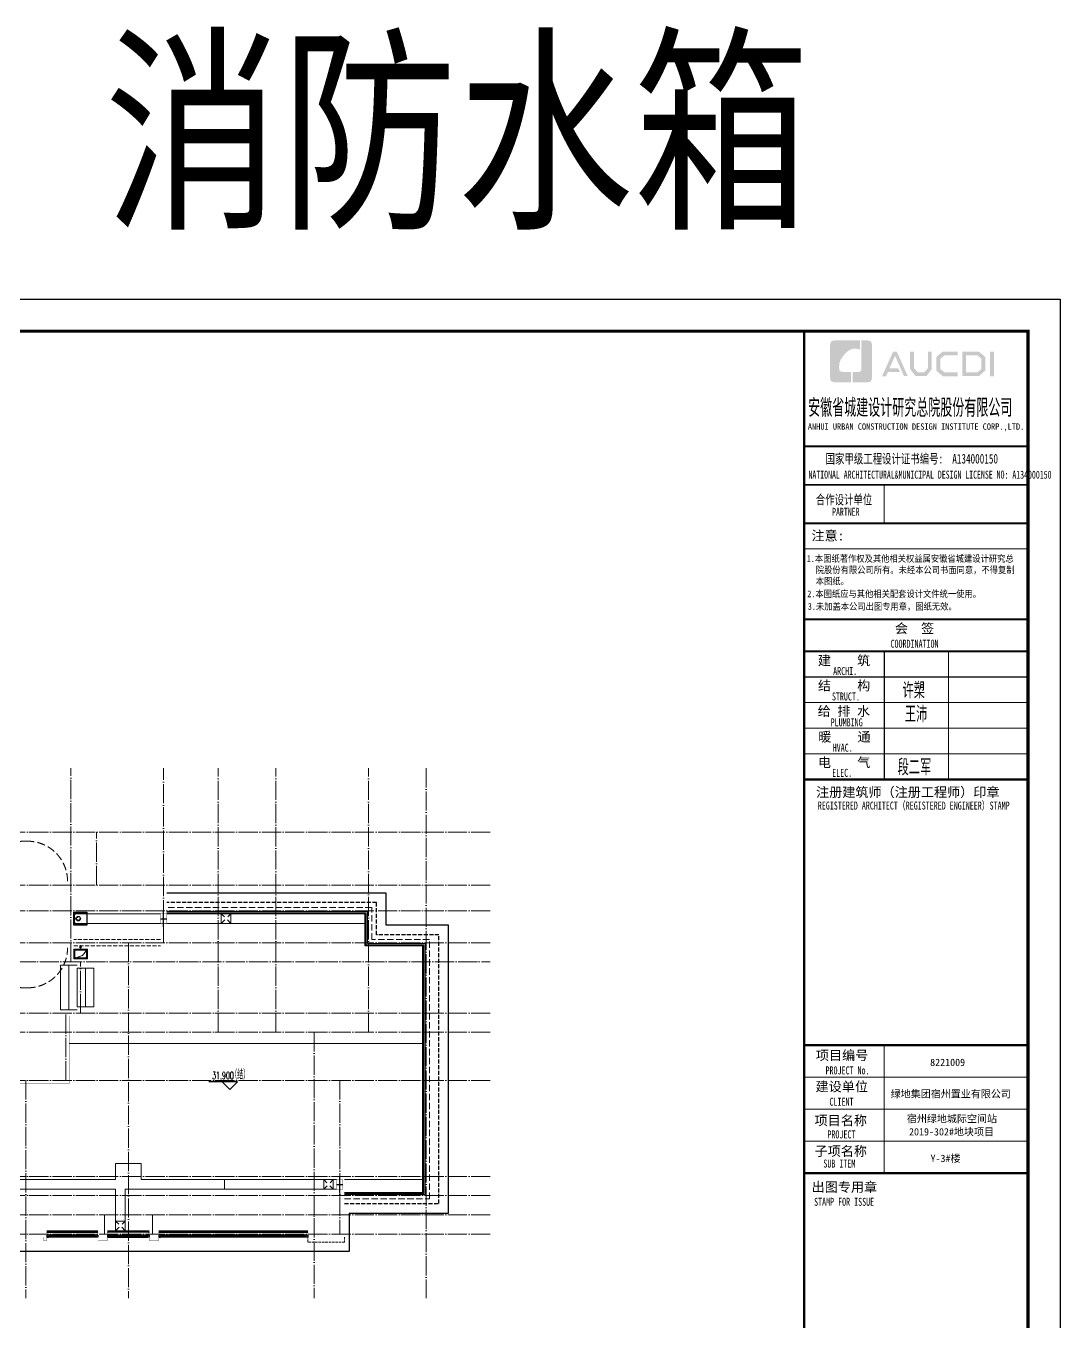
# Model space of a CAD drawing. Extents: x -518115 to 1124316, y -209821 to 1628073.
# Drawn here: x 865417 to 897714, y 283864 to 324351 of the extents above; entities that cross this region are included whole.
import ezdxf

# ---------------------------------------------------------------- set-up
doc = ezdxf.new("R2010")
doc.units = 0
doc.header["$LTSCALE"] = 1000
doc.header["$MEASUREMENT"] = 0
for name, pattern in [('#P_--_20B1_001_t3$0$DASH', [0.35, 0.25, -0.1]), ('__DASH', [0.35, 0.25, -0.1]), ('DASH', [0.35, 0.25, -0.1]), ('DOTE', [2.42, 2, -0.2, 0.02, -0.2])]:
    doc.linetypes.add(name, pattern=pattern)
for name, color, linetype in [('$RECOVER_210609100354-0', 7, 'Continuous'), ('3-栏杆1', 135, 'Continuous'), ('DIM_ELEV', 3, 'Continuous'), ('ROOF', 183, 'Continuous'), ('text', 7, 'Continuous'), ('VPIPE-雨水', 4, 'DASH'), ('图框', 140, 'Continuous'), ('图签文字', 147, 'Continuous'), ('建筑-排气道', 9, 'Continuous'), ('机电标识类', 1, 'Continuous'), ('污水', 3, 'Continuous'), ('看线', 251, 'Continuous'), ('管', 193, 'Continuous'), ('铝合金', 144, 'Continuous')]:
    doc.layers.add(name, color=color, linetype=linetype)
for name, color, linetype, lineweight in [('DOTE', 19, 'DOTE', 9), ('LVTRY', 1, 'Continuous', 13), ('PUB_HATCH', 8, 'Continuous', 9), ('STAIR', 2, 'Continuous', 18), ('WINDOW', 144, 'Continuous', 15), ('图签', 147, 'Continuous', 18), ('平面-分水线', 214, 'Continuous', 15), ('平面-排水沟', 86, 'Continuous', 15), ('平面-栏杆', 135, 'Continuous', 15), ('平面-看线', 45, 'Continuous', 15), ('立面-洞口示意', 152, 'Continuous', 13)]:
    doc.layers.add(name, color=color, linetype=linetype, lineweight=lineweight)
doc.layers.add('yichutu', color=7, linetype='Continuous', true_color=0xffffff, plot=False)
doc.styles.add('_TCH_DIM', font='SIMPLEX.shx', dxfattribs={"width": 0.7, "bigfont": 'GBCBIG.shx'})
doc.styles.add('HT', font='')
doc.styles.add('宋体', font='', dxfattribs={"height": 50})
doc.styles.add('建筑图签-1', font='', dxfattribs={"width": 0.7})
doc.styles.add('建筑图签-2', font='TXT.shx', dxfattribs={"width": 0.5, "bigfont": 'HZTXT.shx'})
doc.styles.add('黑体', font='')
doc.styles.get('HT').set_extended_font_data('SimHei')
doc.styles.get('宋体').set_extended_font_data('SimSun')
doc.styles.get('建筑图签-1').set_extended_font_data('SimHei')
doc.styles.get('黑体').set_extended_font_data('SimHei')

# ---------------------------------------------------------------- blocks, each defined once
blk = doc.blocks.new('院标1')
h = blk.add_hatch(color=150)
h.dxf.hatch_style = 1
h.set_gradient(color1=(33, 113, 253), color2=(33, 113, 253), tint=1, name='INVCURVED')
edge = h.paths.add_edge_path()
edge.add_spline(control_points=[(116373, 648379), (116379, 648379), (116382, 648379), (116391, 648379), (116391, 648379), (116391, 648379), (116616, 648379), (116616, 648379), (116616, 648379), (116616, 648379), (116616, 648054), (116616, 648054), (116616, 648054), (116616, 648054), (116108, 648054), (116108, 648054), (116108, 648054), (116028, 648054), (115963, 648111), (115963, 648199), (115963, 648199), (115963, 648199), (115963, 649215), (115963, 649215), (115963, 649215), (115963, 649295), (116018, 649360), (116108, 649360), (116108, 649360), (116108, 649360), (116897, 649360), (116897, 649360), (116897, 649360), (116897, 649360), (116897, 649080), (116897, 649080), (116897, 649080), (116897, 649080), (116566, 649140), (116356, 648859), (116356, 648859), (116245, 648719), (116240, 648545), (116247, 648466), (116247, 648466), (116254, 648386), (116247, 648466), (116247, 648466), (116247, 648466), (116247, 648466), (116258, 648374), (116373, 648379)], knot_values=[0, 0, 0, 0, 0.071429, 0.071429, 0.071429, 0.107143, 0.142857, 0.142857, 0.142857, 0.178571, 0.214286, 0.214286, 0.214286, 0.25, 0.285714, 0.285714, 0.285714, 0.321429, 0.357143, 0.357143, 0.357143, 0.392857, 0.428571, 0.428571, 0.428571, 0.464286, 0.5, 0.5, 0.5, 0.535714, 0.571429, 0.571429, 0.571429, 0.607143, 0.642857, 0.642857, 0.642857, 0.678571, 0.714286, 0.714286, 0.714286, 0.75, 0.785714, 0.785714, 0.785714, 0.821429, 0.857143, 0.857143, 0.857143, 0.928571, 1, 1, 1, 1], degree=3, periodic=0)
h = blk.add_hatch(color=150)
h.dxf.hatch_style = 1
h.set_gradient(color1=(33, 113, 253), color2=(33, 113, 253), tint=1, name='INVCURVED')
edge = h.paths.add_edge_path()
edge.add_spline(control_points=[(117268, 649215), (117268, 649215), (117268, 648199), (117268, 648199), (117268, 648199), (117268, 648114), (117212, 648054), (117123, 648054), (117123, 648054), (117123, 648054), (116663, 648054), (116663, 648054), (116663, 648054), (116663, 648054), (116663, 648379), (116663, 648379), (116663, 648379), (116663, 648379), (116865, 648379), (116865, 648379), (116865, 648379), (116907, 648379), (116941, 648413), (116941, 648455), (116941, 648455), (116941, 648455), (116941, 649360), (116941, 649360), (116941, 649360), (116941, 649360), (117123, 649360), (117123, 649360), (117123, 649360), (117204, 649360), (117268, 649306), (117268, 649215)], knot_values=[0, 0, 0, 0, 0.1, 0.1, 0.1, 0.15, 0.2, 0.2, 0.2, 0.25, 0.3, 0.3, 0.3, 0.35, 0.4, 0.4, 0.4, 0.45, 0.5, 0.5, 0.5, 0.55, 0.6, 0.6, 0.6, 0.65, 0.7, 0.7, 0.7, 0.75, 0.8, 0.8, 0.8, 0.9, 1, 1, 1, 1], degree=3, periodic=0)
blk = doc.blocks.new('TK')
at = {"layer": '图框'}
h = blk.add_hatch(color=256, dxfattribs=at)
h.paths.add_polyline_path([(547288, 547072), (547414, 547072), (547414, 546302), (547288, 546302)])
h.paths.add_polyline_path([(546536, 546956), (546536, 546430), (546896, 546430), (547020, 546536), (547020, 546855), (546900, 546956)], flags=16)
h.paths.add_polyline_path([(546418, 547074), (546418, 546311), (546940, 546311), (547138, 546482), (547138, 546910), (546943, 547074)])
h.paths.add_polyline_path([(546275, 547077), (546275, 546962), (545868, 546962), (545735, 546851), (545735, 546531), (545868, 546429), (546277, 546429), (546277, 546307), (545813, 546307), (545611, 546481), (545611, 546910), (545809, 547077)])
h.paths.add_polyline_path([(544792, 547075), (544912, 547075), (544912, 546565), (545026, 546433), (545237, 546433), (545351, 546565), (545351, 547075), (545465, 547075), (545465, 546528), (545301, 546311), (544963, 546311), (544792, 546530)])
h.paths.add_polyline_path([(544260, 547074), (544377, 547074), (544719, 546310), (544603, 546310), (544322, 546944), (544147, 546556), (544418, 546556), (544479, 546440), (544098, 546440), (544039, 546308), (543916, 546308)])
for p, q in [((541480, 544114), (548480, 544114)), ((541480, 544114), (548480, 544114)), ((541480, 542914), (548480, 542914))]:
    blk.add_line(p, q, dxfattribs=at)
blk.add_lwpolyline([(465375, 548714), (549475, 548714), (549475, 489314), (465375, 489314)], close=True, dxfattribs=at)
blk.add_lwpolyline([(465375, 548714), (549475, 548714), (549475, 489314), (465375, 489314)], close=True, dxfattribs=at)
at = {"layer": '图框', "const_width": 100}
blk.add_lwpolyline([(548475, 490314), (548475, 547714), (467875, 547714), (467875, 490314)], close=True, dxfattribs=at)
at = {"layer": '图框'}
for points, const_width in [([(541480, 490314), (541480, 547714)], 70), ([(541480, 544114), (548480, 544114)], 60), ([(541480, 542914), (548480, 542914)], 60), ([(541480, 542914), (548480, 542914)], 60), ([(543980, 542914), (543980, 541714)], 35), ([(541480, 541714), (548480, 541714)], 60), ([(541480, 541714), (548480, 541714)], 60), ([(541480, 540913), (548480, 540913)], 35), ([(541488, 538714), (548488, 538714)], 60), ([(541488, 537714), (548488, 537714)], 70), ([(541488, 537714), (548488, 537714)], 70), ([(543988, 537714), (543988, 533714)], 35), ([(545988, 537714), (545988, 533714)], 35), ([(541488, 536914), (548488, 536914)], 35), ([(541488, 536114), (548488, 536114)], 35), ([(541488, 535314), (548488, 535314)], 35), ([(541488, 534514), (548488, 534514)], 35), ([(541488, 533714), (548488, 533714)], 70), ([(541480, 525414), (548480, 525414)], 70), ([(541480, 525414), (548480, 525414)], 70), ([(543980, 521414), (543980, 525414)], 35), ([(541480, 524414), (548480, 524414)], 35), ([(541480, 523414), (548480, 523414)], 35), ([(541480, 522414), (548480, 522414)], 35), ([(548480, 521414), (541480, 521414)], 70)]:
    blk.add_lwpolyline(points, dxfattribs=dict(at, const_width=const_width))
blk.add_blockref('院标1', (426331, -101935))
for s, height, style, width, p in [('ANHUI URBAN CONSTRUCTION DESIGN INSTITUTE CORP.,LTD.', 200, '建筑图签-1', 0.91, (541598, 544636)), ('NATIONAL ARCHITECTURAL&MUNICIPAL DESIGN LICENSE NO: A134000150', 250, '建筑图签-1', 0.6, (541617, 543108)), ('PARTNER', 250, '建筑图签-1', 0.6, (542355, 541947)), ('1.本图纸著作权及其他相关权益属安徽省城建设计研究总', 210, 'HT', 0.88, (541566, 540507)), ('院股份有限公司所有。未经本公司书面同意，不得复制', 210, 'HT', 0.88, (541845, 540153)), ('本图纸。', 210, 'HT', 0.88, (541845, 539803)), (' 2.本图纸应与其他相关配套设计文件统一使用。 ', 210, 'HT', 0.88, (541455, 539406)), ('3.未加盖本公司出图专用章，图纸无效。', 210, 'HT', 0.88, (541598, 539011)), ('COORDINATION', 250, '建筑图签-1', 0.7, (544180, 537827)), ('ARCHI.', 250, '建筑图签-1', 0.7, (542389, 536975)), ('STRUCT.', 250, '建筑图签-1', 0.7, (542350, 536179)), ('PLUMBING', 250, '建筑图签-1', 0.7, (542309, 535372)), ('HVAC.', 250, '建筑图签-1', 0.7, (542374, 534579)), ('ELEC.', 250, '建筑图签-1', 0.7, (542358, 533794)), ('REGISTERED ARCHITECT（REGISTERED ENGINEER）STAMP', 250, '建筑图签-1', 0.7, (541909, 532772)), ('PROJECT No.', 250, '建筑图签-1', 0.7, (542150, 524499, -1799)), ('CLIENT', 250, '建筑图签-1', 0.7, (542274, 523520)), ('PROJECT', 250, '建筑图签-1', 0.7, (542209, 522500)), ('SUB ITEM', 250, '建筑图签-1', 0.7, (542082, 521589)), ('STAMP FOR ISSUE', 250, '建筑图签-1', 0.7, (541793, 520395))]:
    blk.add_text(s, height=height, dxfattribs=dict(at, style=style, width=width)).set_placement(p)
at = {"layer": '图签', "color": 2, "style": '宋体'}
for s, height, p in [('8221009', 229.3, (545417, 524761)), ('绿地集团宿州置业有限公司', 229.34, (544185, 523776)), ('宿州绿地城际空间站', 229.3, (544690, 523001)), ('2019-302#地块项目', 229.34, (544757, 522592)), ('Y-3#楼', 229.3, (545429, 521761))]:
    blk.add_text(s, height=height, dxfattribs=at).set_placement(p)
at = {"layer": '图签文字', "color": 7, "style": '建筑图签-1'}
for s, height, width, p in [('安徽省城建设计研究总院股份有限公司', 500, 0.55, (541608, 545091)), ('国家甲级工程设计证书编号:  A134000150', 300, 0.7, (542152, 543581)), ('合作设计单位', 300, 0.7, (541845, 542304))]:
    blk.add_text(s, height=height, dxfattribs=dict(at, width=width)).set_placement(p)
for s, p in [('注意:', (541711, 541177)), ('会  签', (544315, 538281)), ('建    筑', (541910, 537280)), ('结    构', (541914, 536493)), ('给 排 水', (541905, 535699)), ('暖    通', (541923, 534896)), ('电    气', (541913, 534096)), ('注册建筑师（注册工程师）印章', (541855, 533167)), ('项目编号', (541848, 524946)), ('建设单位', (541840, 523969)), ('项目名称', (541807, 522911)), ('子项名称', (541807, 521954)), ('出图专用章', (541716, 520832))]:
    blk.add_text(s, height=300, dxfattribs=at).set_placement(p)
at = {"layer": '图签文字', "color": 1, "style": '建筑图签-2', "width": 0.7}
for s, p in [('许槊', (544555, 536242)), ('王沛', (544626, 535501)), ('段二军', (544401, 533845))]:
    blk.add_text(s, height=500, dxfattribs=at).set_placement(p)
blk = doc.blocks.new('GDGDGDSDA')
at = {"layer": 'DOTE', "linetype": 'DOTE', "ltscale": 0.3}
for p, q in [((419335, 376108), (419335, 359558)), ((421135, 367858), (421135, 376108)), ((424035, 367858), (424035, 376108)), ((425835, 367858), (425835, 376108)), ((427535, 370658), (427535, 376108)), ((430435, 370059), (430435, 376108)), ((433235, 370059), (433235, 376108)), ((436135, 370658), (436135, 376108)), ((437835, 367858), (437835, 376108)), ((439635, 367858), (439635, 376108)), ((442535, 367858), (442535, 376108)), ((444335, 376108), (444335, 359558)), ((446135, 367858), (446135, 376108)), ((449035, 367858), (449035, 376108)), ((450835, 367858), (450835, 376108)), ((452535, 370658), (452535, 376108)), ((455435, 370059), (455435, 376108)), ((458235, 370059), (458235, 376108)), ((461135, 370658), (461135, 376108)), ((462835, 367858), (462835, 376108)), ((464635, 367858), (464635, 376108)), ((467535, 367858), (467535, 376108)), ((469335, 376108), (469335, 359558)), ((471335, 374108), (417335, 374108)), ((429635, 372458), (429635, 374108)), ((434035, 372458), (434035, 374108)), ((454635, 372458), (454635, 374108)), ((459035, 372458), (459035, 374108)), ((471335, 372458), (417335, 372458)), ((471335, 371658), (417335, 371658)), ((471335, 370658), (417335, 370658)), ((428635, 370658), (428635, 359558)), ((435035, 370658), (435035, 359558)), ((453635, 370658), (453635, 359558)), ((460035, 370658), (460035, 359558)), ((417335, 370059), (471335, 370059)), ((430135, 368458), (430135, 370058)), ((433535, 368458), (433535, 370058)), ((455135, 368458), (455135, 370058)), ((458535, 368458), (458535, 370058)), ((471335, 368458), (417335, 368458)), ((430585, 366358), (430585, 368458)), ((433085, 366358), (433085, 368458)), ((455585, 366358), (455585, 368458)), ((458085, 366358), (458085, 368458)), ((471335, 367858), (417335, 367858)), ((422835, 367858), (422835, 359558)), ((440835, 367858), (440835, 359558)), ((447835, 367858), (447835, 359558)), ((465835, 367858), (465835, 359558)), ((471335, 366358), (417335, 366358)), ((431835, 366358), (431835, 359558)), ((456835, 366358), (456835, 359558)), ((471335, 363358), (417335, 363358)), ((422035, 363358), (422035, 362758)), ((441635, 363358), (441635, 362758)), ((447035, 363358), (447035, 362758)), ((466635, 363358), (466635, 362758)), ((471335, 362758), (417335, 362758)), ((471335, 362158), (417335, 362158)), ((427885, 362158), (427885, 361558)), ((429385, 362158), (429385, 361558)), ((434285, 362158), (434285, 361558)), ((435785, 362158), (435785, 361558)), ((452885, 362158), (452885, 361558)), ((454385, 362158), (454385, 361558)), ((459285, 362158), (459285, 361558)), ((460785, 362158), (460785, 361558)), ((471335, 361558), (417335, 361558))]:
    blk.add_line(p, q, dxfattribs=at)
blk = doc.blocks.new('R5T6Y7TRF')
at = {"layer": '平面-分水线', "color": 4, "elevation": -134}
blk.add_lwpolyline([(392485, -26438), (392785, -26438), (392785, -26738), (392485, -26738)], close=True, dxfattribs=at)
for points in [[(392485, -26438), (392582, -26534)], [(392485, -26738), (392593, -26629)], [(392676, -26629), (392785, -26738)], [(392688, -26534), (392785, -26438)]]:
    blk.add_lwpolyline(points, dxfattribs=at)
blk = doc.blocks.new('*U67')
h = blk.add_hatch(color=5)
h.set_gradient(color1=(0, 0, 255), rotation=180, tint=1)
h.paths.add_polyline_path([(0, 0), (-6.35, -6.35), (-6.35, -2.159), (-15, -2.159), (-15, 2.159), (-6.35, 2.159), (-6.35, 6.35)])
at = {"color": 0, "linetype": 'Continuous'}
blk.add_lwpolyline([(0, 0), (-6.35, -6.35), (-6.35, -2.159), (-15, -2.159), (-15, 2.159), (-6.35, 2.159), (-6.35, 6.35)], close=True, dxfattribs=at)
blk = doc.blocks.new('sgrsefv')
at = {"layer": 'PUB_HATCH'}
blk.add_hatch(color=256, dxfattribs=at).paths.add_polyline_path([(1112933, 840916), (1112933, 840646), (1113073, 840646), (1113073, 840661), (1112968, 840661), (1112948, 840681), (1112948, 840881), (1112968, 840901), (1113288, 840901), (1113308, 840881), (1113308, 840681), (1113288, 840661), (1113183, 840661), (1113183, 840646), (1113323, 840646), (1113323, 840916)])
at = {"layer": 'LVTRY', "color": 1}
for p, q in [((1113073, 840661), (1113073, 840646)), ((1113183, 840661), (1113183, 840646))]:
    blk.add_line(p, q, dxfattribs=at)
for points in [[(1112918, 840931), (1113338, 840931), (1113338, 840631), (1112918, 840631)], [(1112933, 840916), (1113323, 840916), (1113323, 840646), (1112933, 840646)], [(1113288, 840661), (1112968, 840661), (1112948, 840681), (1112948, 840881), (1112968, 840901), (1113288, 840901), (1113308, 840881), (1113308, 840681), (1113288, 840661)]]:
    blk.add_lwpolyline(points, close=True, dxfattribs=at)
at = {"layer": '立面-洞口示意'}
blk.add_lwpolyline([(1112918, 840931), (1113182, 840837), (1113338, 840631)], dxfattribs=at)
at = {"layer": '建筑-排气道', "xscale": -5, "yscale": 5, "zscale": 5, "rotation": 270}
blk.add_blockref('*U67', (1113118, 840599), dxfattribs=at)
blk = doc.blocks.new('A$C3EB2330C')
at = {"layer": '管'}
for p, q in [((0, 380), (330, 380)), ((330, 20), (0, 20)), ((380, 330), (380, 70))]:
    blk.add_line(p, q, dxfattribs=at)
blk.add_lwpolyline([(400, 400), (400, 0), (0, 0), (0, 400)], close=True, dxfattribs=at)
for centre, start, end in [((330, 330), 0, 90), ((330, 70), 270, 360)]:
    blk.add_arc(centre, 50, start, end, dxfattribs=at)
blk.add_ellipse((267, 200), major_axis=(-49.5, -49.5), ratio=1, start_param=-0.785398, end_param=5.497787, dxfattribs=at)
blk = doc.blocks.new('GDGDGDGRGD')
at = {"linetype": '__DASH', "ltscale": 0.1}
blk.add_wipeout([(428917, 296115), (428717, 296115), (428717, 295815), (428917, 295815)], dxfattribs=at).dxf.layer = '污水'
at = {"layer": '机电标识类', "color": 250, "linetype": 'DASH', "ltscale": 400}
for p, q in [((428917, 295965), (428717, 295965)), ((428817, 295715), (428817, 296215))]:
    blk.add_line(p, q, dxfattribs=at)
at = {"layer": '污水', "linetype": '__DASH', "ltscale": 0.1, "const_width": 10}
blk.add_lwpolyline([(428917, 296115), (428717, 296115), (428717, 295815), (428917, 295815)], close=True, dxfattribs=at)
blk = doc.blocks.new('yct-841-594-84100-59399.9999999999-100-1000.0')
at = {"layer": 'yichutu', "color": 7, "true_color": 0xffffff}
blk.add_lwpolyline([(0, 0), (0, 59400), (84100, 59400), (84100, 0)], close=True, dxfattribs=at)
blk = doc.blocks.new('A$C1BAD4CCC')
at = {"layer": 'PUB_HATCH'}
blk.add_hatch(color=256, dxfattribs=at).paths.add_polyline_path([(15, -15), (15, -285), (155, -285), (155, -270), (50, -270), (30, -250), (30, -50), (50, -30), (370, -30), (390, -50), (390, -250), (370, -270), (265, -270), (265, -285), (405, -285), (405, -15)])
at = {"layer": 'LVTRY', "color": 1}
for p, q in [((155, -270), (155, -285)), ((265, -270), (265, -285))]:
    blk.add_line(p, q, dxfattribs=at)
for points in [[(420, 0), (0, 0), (0, -300), (420, -300)], [(405, -15), (15, -15), (15, -285), (405, -285)], [(50, -270), (370, -270), (390, -250), (390, -50), (370, -30), (50, -30), (30, -50), (30, -250), (50, -270)]]:
    blk.add_lwpolyline(points, close=True, dxfattribs=at)
at = {"layer": '立面-洞口示意'}
blk.add_lwpolyline([(420, 0), (156, -94), (0, -300)], dxfattribs=at)

msp = doc.modelspace()

# ---------------------------------------------------------------- linework, layer by layer
at = {"layer": '$RECOVER_210609100354-0', "color": 30, "const_width": 8}
msp.add_lwpolyline([(866766.6, 293415.3), (866766.6, 291315.3), (864066.6, 291315.3), (864066.6, 293415.3)], dxfattribs=at)
at = {"color": 30, "const_width": 8}
for points in [[(866066.6, 286515.4), (866066.6, 286415.4), (865966.6, 286415.4), (865966.6, 286515.4)], [(867966.6, 286515.4), (867966.6, 286415.4), (867666.6, 286415.4), (867666.6, 286515.4)], [(869566.6, 286515.4), (869566.6, 286415.4), (869266.6, 286415.4), (869266.6, 286515.4)]]:
    msp.add_lwpolyline(points, dxfattribs=at)
at = {"layer": '3-栏杆1', "color": 5}
for p, q in [((866086.8, 286697.6), (866066.6, 286715.4)), ((866066.6, 286715.4), (866086.8, 286697.6)), ((866066.6, 286648.4), (866086.8, 286668.3)), ((867646.3, 286697.5), (866086.8, 286697.6)), ((866086.8, 286697.6), (866086.8, 286668.3)), ((866086.8, 286668.3), (867646.3, 286668.2)), ((867646.3, 286697.6), (867666.6, 286715.4)), ((867666.6, 286715.4), (867646.3, 286697.6)), ((867646.3, 286697.6), (867646.3, 286668.3)), ((867646.3, 286668.3), (867666.6, 286648.4)), ((867666.6, 286648.4), (867646.3, 286668.3)), ((867986.8, 286697.6), (867966.6, 286715.4)), ((867966.6, 286715.4), (867986.8, 286697.6)), ((867986.8, 286668.3), (867966.6, 286648.4)), ((867966.6, 286648.4), (867986.8, 286668.3)), ((867986.8, 286697.5), (869246.3, 286697.6)), ((867986.8, 286697.6), (867986.8, 286668.3)), ((869246.3, 286668.3), (867986.8, 286668.2)), ((869266.6, 286715.4), (869246.3, 286697.6)), ((869246.3, 286697.6), (869246.3, 286668.3)), ((869266.6, 286648.4), (869246.3, 286668.3)), ((869586.8, 286697.6), (869566.6, 286715.4)), ((869566.6, 286715.4), (869586.8, 286697.6)), ((869566.6, 286648.4), (869586.8, 286668.3)), ((874196.3, 286697.5), (869586.8, 286697.6)), ((869586.8, 286697.6), (869586.8, 286668.3)), ((869586.8, 286668.3), (874196.3, 286668.2)), ((874196.3, 286697.6), (874216.6, 286715.4)), ((874216.6, 286715.4), (874196.3, 286697.6)), ((874196.3, 286697.6), (874196.3, 286668.3)), ((874196.3, 286668.3), (874216.6, 286648.4)), ((874216.6, 286648.4), (874196.3, 286668.3))]:
    msp.add_line(p, q, dxfattribs=at)
at = {"layer": 'DIM_ELEV'}
for p, q in [((872023, 291367.3), (871130.7, 291367.3)), ((871783, 291127.3), (871543, 291367.3)), ((871783, 291127.3), (872023, 291367.3))]:
    msp.add_line(p, q, dxfattribs=at)
at = {"layer": 'DOTE', "linetype": 'DOTE', "ltscale": 0.3}
msp.add_line((875216.6, 291415.4), (875216.6, 286615.4), dxfattribs=at)
at = {"layer": 'STAIR'}
msp.add_line((867016.6, 293715.4), (867016.6, 294915.4), dxfattribs=at)
at = {"layer": 'STAIR', "color": 251, "linetype": 'DASH'}
for points in [[(866716.6, 297635.4, 0.4142136), (865466.6, 298885.4), (865366.6, 298885.4, 0.4142136), (864116.6, 297635.4)], [(866716.6, 295555.4, -0.4142136), (865466.6, 294305.4), (865366.6, 294305.4, -0.4142136), (864116.6, 295555.4)]]:
    msp.add_lwpolyline(points, format="xyb", dxfattribs=at)
at = {"layer": 'STAIR'}
for points in [[(866756.6, 295015.4), (866496.6, 295015.4), (866496.6, 293615.4), (866756.6, 293615.4)], [(867016.6, 295015.4), (866756.6, 295015.4), (866756.6, 293615.4), (867016.6, 293615.4)], [(867016.6, 294915.4), (867276.6, 294915.4), (867276.6, 293715.4), (867016.6, 293715.4)], [(867276.6, 294915.4), (867536.6, 294915.4), (867536.6, 293715.4), (867276.6, 293715.4)]]:
    msp.add_lwpolyline(points, dxfattribs=at)
at = {"layer": 'VPIPE-雨水'}
msp.add_circle((867049.1, 296465.4), 55, dxfattribs=at)
at = {"layer": 'WINDOW', "linetype": 'DASH', "ltscale": 0.5}
for p, q in [((869616.6, 295815.4), (866916.6, 295815.4)), ((866916.6, 295615.4), (869616.6, 295615.4))]:
    msp.add_line(p, q, dxfattribs=at)
at = {"layer": '平面-排水沟'}
for p, q in [((869616.6, 296615.4), (866916.6, 296615.4)), ((866916.6, 296315.4), (876016.6, 296315.4)), ((866766.6, 292565.4), (877816.6, 292565.4)), ((868216.5, 288315.4), (862616.7, 288315.4)), ((871616.5, 288015.1), (871616.5, 288315.1)), ((868216.5, 288015.4), (852916.9, 288015.5)), ((868516.5, 288015.4), (868516.5, 286715.4))]:
    msp.add_line(p, q, dxfattribs=at)
for points in [[(868216.5, 288315.4), (868216.5, 288815.4), (869016.5, 288815.4), (869016.6, 288315.4)], [(868216.5, 286715.4), (868216.5, 288015.4)]]:
    msp.add_lwpolyline(points, dxfattribs=at)
at = {"layer": '平面-看线'}
for p, q in [((867666.6, 286715.4), (866066.6, 286715.4)), ((867966.6, 286715.4), (869266.6, 286715.4)), ((869566.6, 286715.4), (874216.6, 286715.4))]:
    msp.add_line(p, q, dxfattribs=at)
at = {"layer": '平面-看线', "linetype": 'DASH', "ltscale": 0.3}
msp.add_lwpolyline([(875366.6, 286515.4), (875366.6, 286365.4), (874216.6, 286365.4), (874216.6, 286515.4)], dxfattribs=at)
at = {"layer": '看线', "color": 201}
msp.add_lwpolyline([(875516.6, 287265.4), (875516.6, 286065.4), (855316.6, 286065.4), (855316.6, 287565.4), (852916.6, 287565.4)], dxfattribs=at)
at = {"layer": '铝合金', "color": 36}
for points in [[(866096.6, 286575.4), (866066.6, 286575.4), (866066.6, 286515.4), (866116.6, 286515.3), (866116.6, 286545.3)], [(866066.6, 286545.4), (866066.6, 286515.4), (866116.6, 286515.3), (866116.6, 286525.3), (866116.6, 286525.3), (866116.6, 286545.4)], [(867636.6, 286575.4), (866096.6, 286575.4)], [(867616.6, 286545.4), (866116.6, 286545.4)], [(867616.6, 286515.4), (866116.6, 286515.4)], [(867636.6, 286575.4), (867666.6, 286575.4), (867666.6, 286515.4), (867616.6, 286515.4), (867616.6, 286545.4)], [(867666.6, 286545.4), (867666.6, 286515.4), (867616.6, 286515.4), (867616.6, 286525.4), (867616.6, 286525.4), (867616.6, 286545.4)], [(867996.6, 286575.4), (867966.6, 286575.4), (867966.6, 286515.4), (868016.6, 286515.4), (868016.6, 286545.4)], [(867966.6, 286545.4), (867966.6, 286515.4), (868016.6, 286515.4), (868016.6, 286525.4), (868016.6, 286525.4), (868016.6, 286545.4)], [(867996.6, 286575.4), (869236.6, 286575.4)], [(868016.6, 286545.4), (869216.6, 286545.4)], [(868016.6, 286515.4), (869216.6, 286515.4)], [(869236.6, 286575.4), (869266.6, 286575.4), (869266.6, 286515.4), (869216.6, 286515.3), (869216.6, 286545.3)], [(869266.6, 286545.4), (869266.6, 286515.4), (869216.6, 286515.3), (869216.6, 286525.3), (869216.6, 286525.3), (869216.6, 286545.4)], [(869596.6, 286575.4), (869566.6, 286575.4), (869566.6, 286515.4), (869616.6, 286515.3), (869616.6, 286545.3)], [(869566.6, 286545.4), (869566.6, 286515.4), (869616.6, 286515.3), (869616.6, 286525.3), (869616.6, 286525.3), (869616.6, 286545.4)], [(874186.6, 286575.4), (869596.6, 286575.4)], [(874166.6, 286545.4), (869616.6, 286545.4)], [(874166.6, 286515.4), (869616.6, 286515.4)], [(874186.6, 286575.4), (874216.6, 286575.4), (874216.6, 286515.4), (874166.6, 286515.4), (874166.6, 286545.4)], [(874216.6, 286545.4), (874216.6, 286515.4), (874166.6, 286515.4), (874166.6, 286525.4), (874166.6, 286525.4), (874166.6, 286545.4)]]:
    msp.add_lwpolyline(points, dxfattribs=at)

# ---------------------------------------------------------------- block references
for name, p in [('TK', (348239.1, -232898.5)), ('GDGDGDSDA', (408581.8, -74943))]:
    msp.add_blockref(name, p)
at = {"color": 2, "xscale": -1, "rotation": 359.9999999999918}
msp.add_blockref('R5T6Y7TRF', (1264301.4, 323053, 134.4), dxfattribs=at)
at = {"xscale": -1, "rotation": 180}
msp.add_blockref('sgrsefv', (-246001.7, 1136147.6), dxfattribs=at)
at = {"rotation": 179.9999999032518}
msp.add_blockref('A$C1BAD4CCC', (867336.6, 295215.9), dxfattribs=at)
at = {"color": 2, "xscale": -1}
for p in [(1267501.4, 314753, 134.4), (1261001.4, 313453, 134.4)]:
    msp.add_blockref('R5T6Y7TRF', p, dxfattribs=at)
at = {"layer": '管', "rotation": 179.9999999999919}
msp.add_blockref('A$C3EB2330C', (867316.6, 296665.4), dxfattribs=at)

# ---------------------------------------------------------------- texts
at = {"layer": 'DIM_ELEV', "color": 7, "style": '_TCH_DIM'}
for s, height, width, p in [('31.900', 238, 0.494118, (871231.5, 291447.4)), ('（结）', 270.07, 0.7, (871825.1, 291447.4))]:
    msp.add_text(s, height=height, dxfattribs=dict(at, width=width)).set_placement(p)
at = {"layer": 'text', "color": 6, "style": '黑体', "width": 0.8}
msp.add_text('Y-3#楼，消防水箱', height=5047.09, dxfattribs=at).set_placement((845864.8, 318541))

# ---------------------------------------------------------------- next in the draw order: block references
at = {"xscale": -1}
msp.add_blockref('GDGDGDGRGD', (1304033.4, -7800.6), dxfattribs=at)

# ---------------------------------------------------------------- next in the draw order: linework, layer by layer
at = {"layer": 'ROOF', "ltscale": 0.8}
for points in [[(875516.6, 287265.4), (878616.6, 287265.4), (878616.6, 296265.4), (876666.6, 296265.4), (876666.6, 297265.4), (869816.6, 297265.4)], [(875366.6, 287915.4), (877816.6, 287915.4), (877816.6, 295615.4), (876016.6, 295615.4), (876016.6, 296615.4), (869816.6, 296615.4)]]:
    msp.add_lwpolyline(points, dxfattribs=at)
at = {"layer": '平面-排水沟'}
for p, q in [((875115.9, 288314.7), (869016.5, 288315.4)), ((875367.2, 288314.5), (877816.6, 288314.5)), ((875116.6, 288014.7), (868516.5, 288015.4))]:
    msp.add_line(p, q, dxfattribs=at)
at = {"layer": '平面-栏杆'}
for points in [[(875366.6, 287845.4), (877886.6, 287845.4), (877886.6, 295685.4), (876086.6, 295685.4), (876086.6, 296685.4), (869816.6, 296685.4)], [(875366.6, 287885.4), (877846.6, 287885.4), (877846.6, 295645.4), (876046.6, 295645.4), (876046.6, 296645.4), (869816.6, 296645.4)]]:
    msp.add_lwpolyline(points, dxfattribs=at)
at = {"layer": '平面-看线', "linetype": 'DASH', "ltscale": 0.8}
msp.add_lwpolyline([(875366.6, 287715.4), (878016.6, 287715.4), (878016.6, 295815.4), (876216.6, 295815.4), (876216.6, 296815.4), (869816.6, 296815.4)], dxfattribs=at)
at = {"layer": '看线', "color": 202, "linetype": '#P_--_20B1_001_t3$0$DASH', "ltscale": 0.5}
msp.add_lwpolyline([(875366.6, 287565.4), (878316.6, 287565.4), (878316.6, 295965.4), (876366.6, 295965.4), (876366.6, 296965.4), (869816.6, 296965.4)], dxfattribs=at)

# ---------------------------------------------------------------- next in the draw order: block references
at = {"xscale": -1}
msp.add_blockref('GDGDGDGRGD', (1298533.4, 500), dxfattribs=at)

# ---------------------------------------------------------------- next in the draw order: block references
at = {"layer": 'yichutu'}
msp.add_blockref('yct-841-594-84100-59399.9999999999-100-1000.0', (813614.1, 256415.2), dxfattribs=at)

doc.saveas('drawing.dxf')
